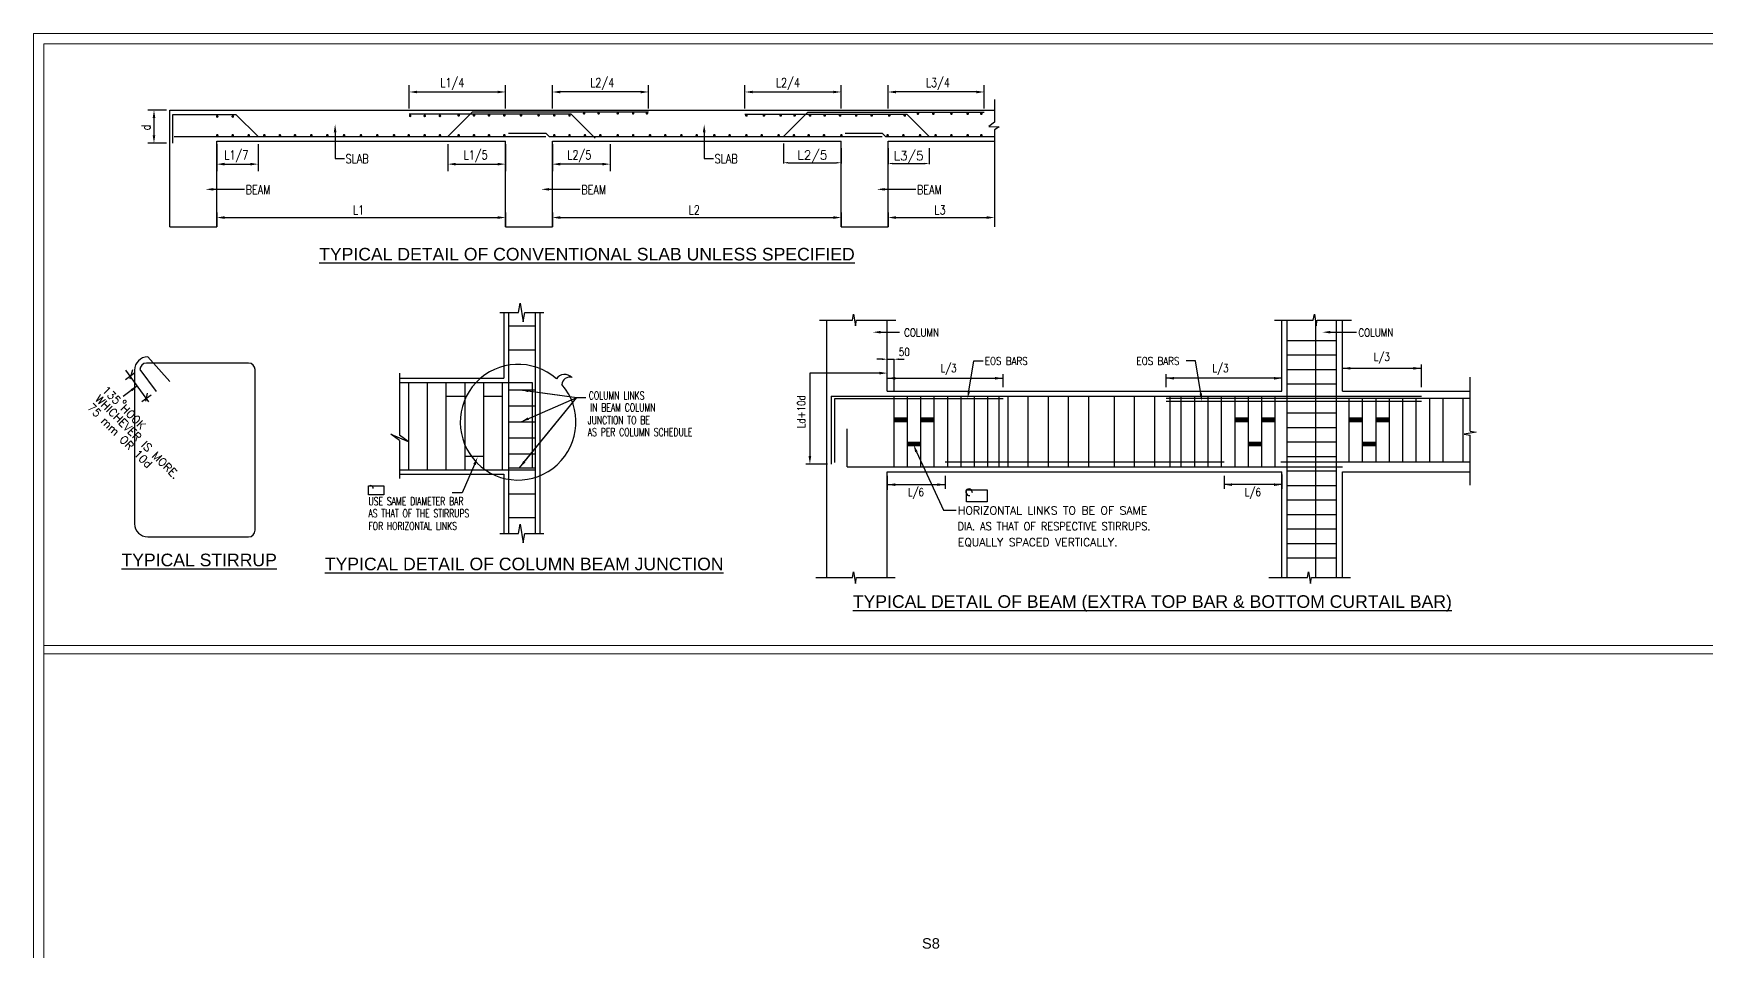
# Model space of a CAD drawing. Header units: millimetres. Extents: x 4072749 to 4289992, y -2929799 to -2870333.
# Drawn here: x 4072749 to 4112615, y -2892287 to -2870398 of the extents above; entities that cross this region are included whole.
import ezdxf

# ---------------------------------------------------------------- set-up
doc = ezdxf.new("R2010")
doc.units = ezdxf.units.MM
doc.header["$MEASUREMENT"] = 0
for name, color, linetype in [('JW_  DIMENSION', 253, 'Continuous'), ('JW_  SECTION', 4, 'Continuous'), ('JW_  SLAB NO', 1, 'Continuous'), ('JW_  STEEL', 211, 'Continuous'), ('JW_  TEXT', 7, 'Continuous')]:
    doc.layers.add(name, color=color, linetype=linetype)
doc.layers.add('JW_  TEMPLATE', color=7, linetype='Continuous', lineweight=0)
doc.styles.add('new4', font='micross.ttf')
doc.styles.add('ROMANS', font='simplex.shx', dxfattribs={"height": 200})
doc.styles.add('RSM2', font='simplex.shx', dxfattribs={"width": 0.8, "height": 200})
doc.styles.add('SC-BBS1', font='sanss___.ttf')

# ---------------------------------------------------------------- blocks, each defined once
blk = doc.blocks.new('T25')
at = {"layer": 'JW_  DIMENSION', "color": 1}
for p, q in [((635811, 285153), (636177, 284647)), ((635811, 285153), (636177, 284647)), ((635811, 285005), (635959, 285113)), ((635811, 285005), (635959, 285113)), ((635922, 285159), (635880, 285011)), ((635922, 285159), (635880, 285011)), ((635984, 284893), (635772, 284731)), ((635984, 284893), (635772, 284731)), ((636072, 284651), (636221, 284759)), ((636072, 284651), (636221, 284759)), ((636153, 284787), (636131, 284658)), ((636153, 284787), (636131, 284658))]:
    blk.add_line(p, q, dxfattribs=at)
blk.add_solid([(635919, 284817), (635893, 284850), (636005, 284909)], dxfattribs=at)
blk.add_solid([(635919, 284817), (635893, 284850), (636005, 284909)], dxfattribs=at)
at = {"layer": 'JW_  STEEL'}
for p, q in [((637766, 285264), (636145, 285264)), ((637766, 285264), (636145, 285264)), ((636164, 285362), (636517, 284974)), ((636164, 285362), (636517, 284974)), ((635956, 285154), (635956, 282710)), ((636041, 285160), (636300, 284814)), ((636041, 285160), (636300, 284814)), ((637870, 282606), (637870, 285160)), ((637870, 282606), (637870, 285160)), ((636164, 282502), (637766, 282502)), ((636164, 282502), (637766, 282502))]:
    blk.add_line(p, q, dxfattribs=at)
for centre, radius, start, end in [((636164, 285154), 208, 90, 180), ((636164, 285154), 208, 90, 180), ((636145, 285160), 104, 90, 180), ((636145, 285160), 104, 90, 180), ((637766, 285160), 104, 0, 90), ((637766, 285160), 104, 0, 90), ((636164, 282710), 208, 180, 270), ((637766, 282606), 104, 270, 0), ((637766, 282606), 104, 270, 0)]:
    blk.add_arc(centre, radius, start, end, dxfattribs=at)
at = {"layer": 'JW_  DIMENSION', "color": 7, "style": 'RSM2'}
blk.add_text('o', height=76.3, rotation=315, dxfattribs=at).set_placement((635756, 284655))
at = {"layer": 'JW_  TEXT', "color": 7, "style": 'RSM2'}
for s, height, p in [('WHICHEVER IS MORE.', 127.11, (635318, 284682)), ('WHICHEVER IS MORE.', 127.11, (635318, 284682)), ('135 HOOK', 127.1, (635429, 284825)), ('75 mm OR 10d', 127.11, (635195, 284547)), ('75 mm OR 10d', 127.11, (635195, 284547))]:
    blk.add_text(s, height=height, rotation=315, dxfattribs=at).set_placement(p)
at = {"layer": 'JW_  TEXT', "style": 'new4'}
blk.add_text('%%UTYPICAL STIRRUP', height=200, dxfattribs=at).set_placement((635747, 282035))
blk = doc.blocks.new('T49')
at = {"layer": 'JW_  SECTION'}
for p, q in [((642187, 286130), (642213, 286276)), ((642187, 286130), (642213, 286276)), ((642213, 286276), (642259, 285983)), ((642213, 286276), (642259, 285983)), ((641887, 286130), (642187, 286130)), ((641887, 286130), (642187, 286130)), ((641954, 286128), (641954, 285087)), ((641954, 286128), (641954, 285087)), ((642259, 285983), (642285, 286130)), ((642259, 285983), (642285, 286130)), ((642285, 286130), (642586, 286130)), ((642285, 286130), (642586, 286130)), ((642526, 286128), (642526, 285087)), ((642526, 286128), (642526, 285087)), ((640295, 285087), (641954, 285087)), ((640295, 285087), (641954, 285087)), ((640296, 285165), (640296, 284180)), ((640296, 285165), (640296, 284180)), ((642526, 285087), (642526, 282619)), ((642526, 285087), (642526, 282619)), ((640160, 284197), (640432, 284079)), ((640296, 284097), (640160, 284197)), ((640160, 284197), (640432, 284079)), ((640432, 284079), (640296, 284180)), ((640296, 284097), (640296, 283493)), ((640296, 284097), (640296, 283493)), ((640295, 283562), (641954, 283562)), ((640295, 283562), (641954, 283562)), ((641954, 283562), (641954, 282619)), ((641954, 283562), (641954, 282619)), ((641887, 282617), (642187, 282617)), ((641887, 282617), (642187, 282617)), ((642187, 282617), (642213, 282764)), ((642187, 282617), (642213, 282764)), ((642213, 282764), (642259, 282470)), ((642213, 282764), (642259, 282470)), ((642259, 282470), (642285, 282617)), ((642259, 282470), (642285, 282617)), ((642285, 282617), (642586, 282617)), ((642285, 282617), (642586, 282617))]:
    blk.add_line(p, q, dxfattribs=at)
at = {"layer": 'JW_  STEEL', "linetype": 'Continuous'}
for p, q in [((642033, 282619), (642033, 286128)), ((642455, 282619), (642455, 286128)), ((640296, 285017), (642401, 285017)), ((642401, 285017), (642401, 283672)), ((640296, 283629), (642438, 283629))]:
    blk.add_line(p, q, dxfattribs=at)
at = {"layer": 'JW_  STEEL'}
for p, q in [((642033, 285917), (642455, 285917)), ((642033, 285536), (642455, 285536)), ((640439, 285017), (640439, 283629)), ((640439, 285017), (640439, 283629)), ((640735, 285017), (640735, 283629)), ((640735, 285017), (640735, 283629)), ((641030, 285017), (641030, 283629)), ((641030, 285017), (641030, 283629)), ((641334, 285017), (641334, 283629)), ((641334, 285017), (641334, 283629)), ((641629, 285017), (641629, 283629)), ((641629, 285017), (641629, 283629)), ((641924, 285017), (641924, 283629)), ((641030, 284798), (641334, 284798)), ((641629, 284798), (641924, 284798)), ((642033, 284901), (642455, 284901)), ((642033, 284647), (642455, 284647)), ((642033, 284392), (642455, 284392)), ((642033, 284138), (642455, 284138)), ((641334, 283848), (641629, 283848)), ((642033, 283884), (642455, 283884)), ((642033, 283662), (642455, 283662)), ((642033, 283249), (642455, 283249)), ((642033, 282868), (642455, 282868))]:
    blk.add_line(p, q, dxfattribs=at)
at = {"layer": 'JW_  TEXT', "color": 1}
for p, q in [((642201, 283662), (643111, 284776)), ((642214, 284901), (643111, 284776)), ((642227, 284393), (643111, 284776)), ((643111, 284776), (643255, 284776)), ((641486, 283713), (641293, 283261)), ((641486, 283713), (641293, 283261)), ((641293, 283261), (641134, 283261)), ((641293, 283261), (641134, 283261))]:
    blk.add_line(p, q, dxfattribs=at)
for points in [[(642280, 283759), (643111, 284776)], [(642340, 284883), (643111, 284776)]]:
    blk.add_lwpolyline(points, dxfattribs=at)
at = {"layer": 'JW_  TEXT'}
blk.add_lwpolyline([(639802, 283376), (640046, 283376), (640046, 283231), (639802, 283231)], close=True, dxfattribs=at)
for centre, radius, start, end in [((642179, 284385), 919, 48.4978, 40.6789), ((642179, 284385), 919, 48.4978, 40.6789), ((642920, 284985), 159, 43.6201, 146.3099), ((642920, 284985), 159, 43.6201, 146.3099), ((642996, 284981), 120, 70.7506, 178.7771), ((642996, 284981), 120, 70.7506, 178.7771), ((639834, 283335), 42.7, 353.4283, 141.9897)]:
    blk.add_arc(centre, radius, start, end, dxfattribs=at)
at = {"layer": 'JW_  TEXT', "color": 1}
for points in [[(642337, 284863), (642216, 284901), (642343, 284904)], [(642350, 284423), (642227, 284393), (642333, 284462)], [(641467, 283721), (641506, 283705), (641536, 283830)], [(641467, 283721), (641506, 283705), (641536, 283830)], [(642297, 283746), (642201, 283662), (642264, 283772)]]:
    blk.add_solid(points, dxfattribs=at)
at = {"layer": 'JW_  TEXT', "style": 'RSM2', "width": 0.7}
for s, p in [('COLUMN LINKS', (643303, 284745)), ('IN BEAM COLUMN', (643325, 284555)), ('JUNCTION TO BE', (643286, 284354)), ('AS PER COLUMN SCHEDULE', (643286, 284164)), ('USE SAME DIAMETER BAR ', (639802, 283066)), ('AS THAT OF THE STIRRUPS ', (639802, 282874)), ('FOR HORIZONTAL LINKS', (639802, 282672))]:
    blk.add_text(s, height=127.07, dxfattribs=at).set_placement(p)
at = {"layer": 'JW_  TEXT', "style": 'new4'}
blk.add_text('%%UTYPICAL DETAIL OF COLUMN BEAM JUNCTION', height=200, dxfattribs=at).set_placement((639110, 282032))
blk = doc.blocks.new('T48')
at = {"layer": 'JW_  DIMENSION', "color": 1}
for p, q in [((637298, 273142), (637298, 273514)), ((638827, 273142), (638827, 273514)), ((639571, 273142), (639571, 273514)), ((641100, 273142), (641100, 273514)), ((642630, 273142), (642630, 273514)), ((644159, 273142), (644159, 273514)), ((644903, 273142), (644903, 273514)), ((646432, 273142), (646432, 273514)), ((637423, 273404), (638702, 273404)), ((640975, 273404), (639696, 273404)), ((642755, 273404), (644034, 273404)), ((646307, 273404), (645028, 273404)), ((633441, 273117), (633146, 273117)), ((633243, 272992), (633243, 272716)), ((633441, 272591), (633146, 272591)), ((634239, 272577), (634239, 272146)), ((634896, 272577), (634896, 272146)), ((637910, 272577), (637910, 272146)), ((638827, 272577), (638827, 272146)), ((639571, 272577), (639571, 272146)), ((640488, 272577), (640488, 272146)), ((643242, 272584), (643242, 272269)), ((644159, 272511), (644159, 272269)), ((644903, 272511), (644903, 272257)), ((645559, 272511), (645559, 272257)), ((646596, 272447), (646596, 271258)), ((634364, 272257), (634771, 272257)), ((638035, 272257), (638702, 272257)), ((640363, 272257), (639696, 272257)), ((643316, 272279), (644085, 272279)), ((644977, 272267), (645485, 272267)), ((634239, 271488), (634239, 271258)), ((634364, 271408), (638702, 271408)), ((638827, 271488), (638827, 271258)), ((639571, 271488), (639571, 271258)), ((639696, 271408), (644034, 271408)), ((644159, 271488), (644159, 271258)), ((644903, 271488), (644903, 271258)), ((645028, 271408), (646471, 271408))]:
    blk.add_line(p, q, dxfattribs=at)
for points in [[(636120, 272764), (636120, 272349), (636268, 272349)], [(641983, 272764), (641983, 272349), (642132, 272349)], [(634188, 271857), (634680, 271857)], [(639519, 271857), (640012, 271857)], [(644851, 271857), (645343, 271857)]]:
    blk.add_lwpolyline(points, dxfattribs=at)
for points in [[(637423, 273424), (637423, 273383), (637298, 273404)], [(638702, 273424), (638702, 273383), (638827, 273404)], [(639696, 273424), (639696, 273383), (639571, 273404)], [(640975, 273424), (640975, 273383), (641100, 273404)], [(642755, 273424), (642755, 273383), (642630, 273404)], [(644034, 273424), (644034, 273383), (644159, 273404)], [(645028, 273424), (645028, 273383), (644903, 273404)], [(646307, 273424), (646307, 273383), (646432, 273404)], [(633222, 272992), (633264, 272992), (633243, 273117)], [(633222, 272716), (633264, 272716), (633243, 272591)], [(636099, 272764), (636120, 272889), (636141, 272764)], [(641962, 272764), (641983, 272889), (642004, 272764)], [(634364, 272236), (634364, 272278), (634239, 272257)], [(634771, 272236), (634771, 272278), (634896, 272257)], [(638035, 272236), (638035, 272278), (637910, 272257)], [(638702, 272236), (638702, 272278), (638827, 272257)], [(639696, 272236), (639696, 272278), (639571, 272257)], [(640363, 272236), (640363, 272278), (640488, 272257)], [(643316, 272292), (643316, 272267), (643242, 272279)], [(644085, 272292), (644085, 272267), (644159, 272279)], [(644977, 272279), (644977, 272255), (644903, 272267)], [(645485, 272279), (645485, 272255), (645559, 272267)], [(634188, 271836), (634063, 271857), (634188, 271877)], [(639519, 271836), (639394, 271857), (639519, 271877)], [(644851, 271836), (644726, 271857), (644851, 271877)], [(634364, 271429), (634364, 271387), (634239, 271408)], [(638702, 271429), (638702, 271387), (638827, 271408)], [(639696, 271429), (639696, 271387), (639571, 271408)], [(644034, 271429), (644034, 271387), (644159, 271408)], [(645028, 271429), (645028, 271387), (644903, 271408)], [(646471, 271429), (646471, 271387), (646596, 271408)]]:
    blk.add_solid(points, dxfattribs=at)
at = {"layer": 'JW_  SECTION'}
for p, q in [((646596, 273285), (646596, 272922)), ((633495, 273117), (646596, 273117)), ((633495, 271258), (633495, 273117)), ((646596, 272922), (646507, 272856)), ((646507, 272856), (646670, 272850)), ((646670, 272850), (646596, 272800)), ((646596, 272800), (646596, 272447)), ((634239, 271258), (634239, 272621)), ((634239, 272621), (638827, 272621)), ((638827, 271258), (638827, 272621)), ((639571, 271258), (639571, 272621)), ((639571, 272621), (644159, 272621)), ((644159, 271258), (644159, 272621)), ((644903, 271258), (644903, 272621)), ((644903, 272621), (646596, 272621)), ((633495, 271258), (634239, 271258)), ((638827, 271258), (639571, 271258)), ((644159, 271258), (644903, 271258))]:
    blk.add_line(p, q, dxfattribs=at)
at = {"layer": 'JW_  STEEL'}
for p, q in [((633542, 272591), (633542, 273047)), ((633542, 273047), (634542, 273047)), ((634896, 272694), (634542, 273047)), ((637298, 273054), (639867, 273054)), ((637910, 272694), (638303, 273086)), ((638303, 273086), (641100, 273086)), ((640251, 272671), (639867, 273054)), ((642630, 273051), (645202, 273051)), ((643242, 272694), (643630, 273081)), ((643630, 273081), (646432, 273081)), ((645559, 272694), (645202, 273051)), ((633561, 272694), (639465, 272694)), ((638876, 272747), (639465, 272747)), ((639518, 272694), (639465, 272747)), ((639518, 272694), (644808, 272694)), ((644221, 272747), (644810, 272747)), ((644863, 272694), (644810, 272747)), ((644863, 272694), (646596, 272694))]:
    blk.add_line(p, q, dxfattribs=at)
at = {"layer": 'JW_  STEEL', "const_width": 21}
for points in [[(634237, 273014, 1), (634258, 273014, 1)], [(634237, 273014, 1), (634258, 273014, 1)], [(634484, 273014, 1), (634505, 273014, 1)], [(634484, 273014, 1), (634505, 273014, 1)], [(637302, 273024, 1), (637323, 273024, 1)], [(637302, 273024, 1), (637323, 273024, 1)], [(637533, 273024, 1), (637554, 273024, 1)], [(637533, 273024, 1), (637554, 273024, 1)], [(637774, 273024, 1), (637795, 273024, 1)], [(637774, 273024, 1), (637795, 273024, 1)], [(638073, 273033, 1), (638094, 273033, 1)], [(638073, 273033, 1), (638094, 273033, 1)], [(638316, 273033, 1), (638337, 273033, 1)], [(638316, 273033, 1), (638337, 273033, 1)], [(638554, 273033, 1), (638575, 273033, 1)], [(638554, 273033, 1), (638575, 273033, 1)], [(638797, 273033, 1), (638818, 273033, 1)], [(638797, 273033, 1), (638818, 273033, 1)], [(639063, 273033, 1), (639084, 273033, 1)], [(639063, 273033, 1), (639084, 273033, 1)], [(639341, 273033, 1), (639362, 273033, 1)], [(639341, 273033, 1), (639362, 273033, 1)], [(639590, 273033, 1), (639611, 273033, 1)], [(639590, 273033, 1), (639611, 273033, 1)], [(639833, 273033, 1), (639854, 273033, 1)], [(639833, 273033, 1), (639854, 273033, 1)], [(640065, 273065, 1), (640086, 273065, 1)], [(640065, 273065, 1), (640086, 273065, 1)], [(640295, 273065, 1), (640316, 273065, 1)], [(640295, 273065, 1), (640316, 273065, 1)], [(640600, 273065, 1), (640621, 273065, 1)], [(640600, 273065, 1), (640621, 273065, 1)], [(640844, 273065, 1), (640865, 273065, 1)], [(640844, 273065, 1), (640865, 273065, 1)], [(641062, 273065, 1), (641083, 273065, 1)], [(641062, 273065, 1), (641083, 273065, 1)], [(642643, 273030, 1), (642664, 273030, 1)], [(642643, 273030, 1), (642664, 273030, 1)], [(642921, 273030, 1), (642942, 273030, 1)], [(642921, 273030, 1), (642942, 273030, 1)], [(643187, 273030, 1), (643208, 273030, 1)], [(643187, 273030, 1), (643208, 273030, 1)], [(643409, 273030, 1), (643430, 273030, 1)], [(643409, 273030, 1), (643430, 273030, 1)], [(643654, 273030, 1), (643675, 273030, 1)], [(643654, 273030, 1), (643675, 273030, 1)], [(643886, 273030, 1), (643907, 273030, 1)], [(643886, 273030, 1), (643907, 273030, 1)], [(644131, 273030, 1), (644152, 273030, 1)], [(644131, 273030, 1), (644152, 273030, 1)], [(644387, 273030, 1), (644408, 273030, 1)], [(644387, 273030, 1), (644408, 273030, 1)], [(644633, 273030, 1), (644654, 273030, 1)], [(644633, 273030, 1), (644654, 273030, 1)], [(644912, 273030, 1), (644933, 273030, 1)], [(644912, 273030, 1), (644933, 273030, 1)], [(645158, 273030, 1), (645179, 273030, 1)], [(645158, 273030, 1), (645179, 273030, 1)], [(645367, 273060, 1), (645388, 273060, 1)], [(645367, 273060, 1), (645388, 273060, 1)], [(645612, 273060, 1), (645633, 273060, 1)], [(645612, 273060, 1), (645633, 273060, 1)], [(645900, 273060, 1), (645921, 273060, 1)], [(645900, 273060, 1), (645921, 273060, 1)], [(646158, 273060, 1), (646179, 273060, 1)], [(646158, 273060, 1), (646179, 273060, 1)], [(646375, 273060, 1), (646396, 273060, 1)], [(646375, 273060, 1), (646396, 273060, 1)], [(634237, 272715, 1), (634258, 272715, 1)], [(634237, 272715, 1), (634258, 272715, 1)], [(634484, 272715, 1), (634505, 272715, 1)], [(634484, 272715, 1), (634505, 272715, 1)], [(634738, 272715, 1), (634759, 272715, 1)], [(634738, 272715, 1), (634759, 272715, 1)], [(634985, 272715, 1), (635006, 272715, 1)], [(634985, 272715, 1), (635006, 272715, 1)], [(635232, 272715, 1), (635253, 272715, 1)], [(635232, 272715, 1), (635253, 272715, 1)], [(635472, 272715, 1), (635493, 272715, 1)], [(635472, 272715, 1), (635493, 272715, 1)], [(635732, 272715, 1), (635753, 272715, 1)], [(635732, 272715, 1), (635753, 272715, 1)], [(635986, 272715, 1), (636007, 272715, 1)], [(635986, 272715, 1), (636007, 272715, 1)], [(636252, 272715, 1), (636273, 272715, 1)], [(636252, 272715, 1), (636273, 272715, 1)], [(636519, 272715, 1), (636540, 272715, 1)], [(636519, 272715, 1), (636540, 272715, 1)], [(636779, 272715, 1), (636800, 272715, 1)], [(636779, 272715, 1), (636800, 272715, 1)], [(637046, 272715, 1), (637067, 272715, 1)], [(637046, 272715, 1), (637067, 272715, 1)], [(637280, 272715, 1), (637301, 272715, 1)], [(637280, 272715, 1), (637301, 272715, 1)], [(637533, 272715, 1), (637554, 272715, 1)], [(637533, 272715, 1), (637554, 272715, 1)], [(637774, 272715, 1), (637795, 272715, 1)], [(637774, 272715, 1), (637795, 272715, 1)], [(638073, 272715, 1), (638094, 272715, 1)], [(638073, 272715, 1), (638094, 272715, 1)], [(638316, 272715, 1), (638337, 272715, 1)], [(638316, 272715, 1), (638337, 272715, 1)], [(638554, 272715, 1), (638575, 272715, 1)], [(638554, 272715, 1), (638575, 272715, 1)], [(638797, 272715, 1), (638818, 272715, 1)], [(638797, 272715, 1), (638818, 272715, 1)], [(639590, 272715, 1), (639611, 272715, 1)], [(639590, 272715, 1), (639611, 272715, 1)], [(639833, 272715, 1), (639854, 272715, 1)], [(639833, 272715, 1), (639854, 272715, 1)], [(640078, 272715, 1), (640099, 272715, 1)], [(640078, 272715, 1), (640099, 272715, 1)], [(640322, 272715, 1), (640343, 272715, 1)], [(640322, 272715, 1), (640343, 272715, 1)], [(640600, 272715, 1), (640621, 272715, 1)], [(640600, 272715, 1), (640621, 272715, 1)], [(640844, 272715, 1), (640865, 272715, 1)], [(640844, 272715, 1), (640865, 272715, 1)], [(641111, 272715, 1), (641132, 272715, 1)], [(641111, 272715, 1), (641132, 272715, 1)], [(641354, 272715, 1), (641375, 272715, 1)], [(641354, 272715, 1), (641375, 272715, 1)], [(641611, 272715, 1), (641632, 272715, 1)], [(641611, 272715, 1), (641632, 272715, 1)], [(641854, 272715, 1), (641875, 272715, 1)], [(641854, 272715, 1), (641875, 272715, 1)], [(642133, 272715, 1), (642154, 272715, 1)], [(642133, 272715, 1), (642154, 272715, 1)], [(642376, 272715, 1), (642397, 272715, 1)], [(642376, 272715, 1), (642397, 272715, 1)], [(642643, 272715, 1), (642664, 272715, 1)], [(642643, 272715, 1), (642664, 272715, 1)], [(642887, 272715, 1), (642908, 272715, 1)], [(642887, 272715, 1), (642908, 272715, 1)], [(643154, 272715, 1), (643175, 272715, 1)], [(643154, 272715, 1), (643175, 272715, 1)], [(643397, 272715, 1), (643418, 272715, 1)], [(643397, 272715, 1), (643418, 272715, 1)], [(643632, 272715, 1), (643653, 272715, 1)], [(643632, 272715, 1), (643653, 272715, 1)], [(643875, 272715, 1), (643896, 272715, 1)], [(643875, 272715, 1), (643896, 272715, 1)], [(644153, 272715, 1), (644174, 272715, 1)], [(644153, 272715, 1), (644174, 272715, 1)], [(644886, 272715, 1), (644907, 272715, 1)], [(644886, 272715, 1), (644907, 272715, 1)], [(645137, 272715, 1), (645158, 272715, 1)], [(645137, 272715, 1), (645158, 272715, 1)], [(645402, 272715, 1), (645423, 272715, 1)], [(645402, 272715, 1), (645423, 272715, 1)], [(645648, 272715, 1), (645669, 272715, 1)], [(645648, 272715, 1), (645669, 272715, 1)], [(645900, 272715, 1), (645921, 272715, 1)], [(645900, 272715, 1), (645921, 272715, 1)], [(646158, 272715, 1), (646179, 272715, 1)], [(646158, 272715, 1), (646179, 272715, 1)], [(646375, 272715, 1), (646396, 272715, 1)], [(646375, 272715, 1), (646396, 272715, 1)]]:
    blk.add_lwpolyline(points, format="xyb", close=True, dxfattribs=at)
at = {"layer": 'JW_  TEXT', "style": 'ROMANS', "width": 0.8}
for s, p in [('L1/4', (637790, 273483)), ('L2/4', (640172, 273483)), ('L2/4', (643122, 273483)), ('L3/4', (645504, 273483)), ('L1/7', (634359, 272333)), ('SLAB', (636286, 272272)), ('L1/5', (638160, 272333)), ('L2/5', (639808, 272333)), ('SLAB', (642149, 272272)), ('BEAM', (634697, 271780)), ('BEAM', (640029, 271780)), ('BEAM', (645361, 271780)), ('L1', (636403, 271458)), ('L2', (641735, 271458)), ('L3', (645640, 271458))]:
    blk.add_text(s, height=141.2, dxfattribs=at).set_placement(p)
blk.add_text('d', height=141, rotation=90, dxfattribs=at).set_placement((633186, 272793))
at = {"layer": 'JW_  TEXT', "style": 'new4'}
blk.add_text('%%UTYPICAL DETAIL OF CONVENTIONAL SLAB UNLESS SPECIFIED', height=200, dxfattribs=at).set_placement((635867, 270726))
at = {"layer": 'JW_  TEXT', "char_height": 141.2, "attachment_point": 5, "style": 'ROMANS'}
for s, insert in [('\\A1;L2/5', (643701, 272379)), ('\\A1;L3/5', (645231, 272367))]:
    blk.add_mtext(s, dxfattribs=dict(at, insert=insert))
blk = doc.blocks.new('T57')
at = {"layer": 'JW_  DIMENSION', "color": 1, "linetype": 'ByBlock'}
for p, q in [((84885, 167064), (84802, 167064)), ((84967, 167064), (85074, 167064)), ((84967, 166555), (84967, 167064)), ((85074, 166555), (85074, 167064)), ((85156, 167064), (85238, 167064))]:
    blk.add_line(p, q, dxfattribs=at)
at = {"layer": 'JW_  DIMENSION', "color": 1, "linetype": 'Continuous'}
for p, q in [((92197, 166619), (92197, 166982)), ((92197, 166919), (93451, 166919)), ((93451, 166619), (93451, 166982)), ((84967, 166761), (86807, 166761)), ((86807, 166619), (86807, 166824)), ((89398, 166619), (89398, 166824)), ((91237, 166761), (89398, 166761)), ((84967, 165070), (85886, 165070)), ((85886, 165212), (85886, 165006)), ((90318, 165212), (90318, 165006)), ((91237, 165070), (90318, 165070))]:
    blk.add_line(p, q, dxfattribs=at)
at = {"layer": 'JW_  DIMENSION', "color": 1}
for p, q in [((83738, 166843), (83738, 165523)), ((84841, 166843), (83738, 166843)), ((91237, 166555), (91237, 166810)), ((84015, 165396), (83675, 165396)), ((84967, 165211), (84967, 164986)), ((91237, 165230), (91237, 165006))]:
    blk.add_line(p, q, dxfattribs=at)
at = {"layer": 'JW_  DIMENSION', "color": 1, "linetype": 'Continuous'}
for points in [[(84864, 167493), (85163, 167493)], [(86262, 166555), (86340, 167037), (86488, 167037)], [(89948, 166519), (89865, 167037), (89716, 167037)]]:
    blk.add_lwpolyline(points, dxfattribs=at)
at = {"layer": 'JW_  DIMENSION', "color": 1}
for points in [[(92006, 167493), (92422, 167493)], [(85431, 165591), (85861, 164666), (86059, 164666)]]:
    blk.add_lwpolyline(points, dxfattribs=at)
at = {"layer": 'JW_  DIMENSION', "color": 1, "linetype": 'Continuous'}
for points in [[(84738, 167493), (84864, 167514), (84864, 167472)], [(92197, 166919), (92324, 166898), (92324, 166940)], [(93451, 166919), (93325, 166898), (93325, 166940)], [(84967, 166761), (85093, 166740), (85093, 166782)], [(86807, 166761), (86680, 166740), (86680, 166782)], [(89398, 166761), (89524, 166740), (89524, 166782)], [(91237, 166761), (91111, 166740), (91111, 166782)], [(86283, 166552), (86242, 166432), (86242, 166558)], [(89927, 166515), (89968, 166395), (89968, 166522)], [(84967, 165070), (85093, 165091), (85093, 165049)], [(85886, 165070), (85760, 165091), (85760, 165049)], [(90318, 165070), (90445, 165091), (90445, 165049)], [(91237, 165070), (91111, 165091), (91111, 165049)]]:
    blk.add_solid(points, dxfattribs=at)
at = {"layer": 'JW_  DIMENSION', "color": 1}
for points in [[(91880, 167493), (92006, 167472), (92006, 167514)], [(84967, 166843), (84841, 166864), (84841, 166822)], [(83738, 165396), (83717, 165523), (83759, 165523)]]:
    blk.add_solid(points, dxfattribs=at)
at = {"layer": 'JW_  DIMENSION', "color": 1, "linetype": 'ByBlock'}
for points in [[(84885, 167077), (84885, 167050), (84967, 167064)], [(85156, 167077), (85156, 167050), (85074, 167064)]]:
    blk.add_solid(points, dxfattribs=at)
at = {"layer": 'JW_  DIMENSION', "color": 1, "lineweight": 20}
blk.add_solid([(85385, 165707), (85410, 165586), (85451, 165595)], dxfattribs=at)
at = {"layer": 'JW_  SECTION'}
for p, q in [((84413, 167687), (84430, 167782)), ((84430, 167782), (84460, 167593)), ((91735, 167687), (91752, 167782)), ((91752, 167782), (91782, 167593)), ((83888, 167687), (84413, 167687)), ((84007, 165275), (84007, 167687)), ((84460, 167593), (84476, 167687)), ((84476, 167687), (85103, 167687)), ((84967, 166555), (84967, 167687)), ((91118, 167687), (91735, 167687)), ((91237, 166555), (91237, 167687)), ((91782, 167593), (91798, 167687)), ((91798, 167687), (92342, 167687)), ((92197, 166555), (92197, 167687)), ((94226, 165920), (94226, 166778)), ((84967, 166555), (91237, 166555)), ((92197, 166555), (94226, 166555)), ((94320, 165904), (94131, 165873)), ((94131, 165873), (94226, 165857)), ((94225, 165920), (94320, 165904)), ((94226, 165064), (94226, 165857)), ((84007, 163592), (84007, 165275)), ((84967, 165275), (91237, 165275)), ((84967, 163592), (84967, 165275)), ((91237, 163592), (91237, 165275)), ((92197, 163592), (92197, 165275)), ((92197, 165275), (94226, 165275)), ((83833, 163592), (84413, 163592)), ((84413, 163592), (84430, 163686)), ((84430, 163686), (84460, 163497)), ((84460, 163497), (84476, 163592)), ((84476, 163592), (85093, 163592)), ((91027, 163592), (91644, 163592)), ((91644, 163592), (91660, 163686)), ((91660, 163686), (91690, 163497)), ((91690, 163497), (91707, 163592)), ((91707, 163592), (92323, 163592))]:
    blk.add_line(p, q, dxfattribs=at)
at = {"layer": 'JW_  STEEL'}
for p, q in [((91314, 167687), (91314, 163592)), ((91768, 167681), (91768, 163592)), ((92098, 167687), (92098, 163592)), ((84078, 166476), (93451, 166475)), ((84078, 166476), (84078, 165396)), ((86807, 166432), (84131, 166432)), ((84131, 166432), (84131, 165423)), ((89398, 166445), (94226, 166445)), ((89398, 166395), (93451, 166395)), ((84332, 165355), (84332, 165956)), ((84332, 165355), (92197, 165355)), ((85886, 165435), (90318, 165435)), ((91219, 165435), (94226, 165435))]:
    blk.add_line(p, q, dxfattribs=at)
at = {"layer": 'JW_  STEEL', "color": 8, "lineweight": -3}
for p, q in [((91314, 167362), (92098, 167362)), ((91314, 167131), (92098, 167131)), ((91314, 166901), (92098, 166901)), ((91314, 166671), (92098, 166671)), ((85074, 165355), (85074, 166475)), ((85287, 165355), (85287, 166475)), ((85500, 165355), (85500, 166475)), ((85714, 165355), (85714, 166475)), ((85927, 165355), (85927, 166475)), ((86140, 165355), (86140, 166475)), ((86354, 165355), (86354, 166475)), ((86567, 165355), (86567, 166475)), ((86744, 165355), (86744, 166475)), ((86887, 165355), (86887, 166475)), ((87207, 165355), (87207, 166475)), ((87527, 165355), (87527, 166475)), ((87847, 165355), (87847, 166475)), ((88167, 165355), (88167, 166475)), ((88576, 165355), (88576, 166475)), ((88896, 165355), (88896, 166475)), ((89216, 165355), (89216, 166475)), ((89460, 165355), (89460, 166475)), ((89637, 165355), (89637, 166475)), ((89851, 165355), (89851, 166475)), ((90064, 165355), (90064, 166475)), ((90277, 165355), (90277, 166475)), ((90491, 165355), (90491, 166475)), ((90704, 165355), (90704, 166475)), ((90917, 165355), (90917, 166475)), ((91131, 165355), (91131, 166475)), ((92304, 165435), (92304, 166445)), ((92517, 165435), (92517, 166445)), ((92731, 165435), (92731, 166445)), ((92944, 165435), (92944, 166445)), ((93157, 165435), (93157, 166445)), ((93371, 165435), (93371, 166445)), ((93584, 165435), (93584, 166445)), ((93797, 165435), (93797, 166445)), ((94117, 165435), (94117, 166445)), ((91314, 166210), (92098, 166210)), ((91314, 165979), (92098, 165979)), ((91314, 165749), (92098, 165749)), ((91314, 165518), (92098, 165518)), ((91314, 165518), (91852, 165518)), ((91314, 165288), (92098, 165288)), ((91314, 165058), (92098, 165058)), ((91314, 164827), (92098, 164827)), ((91314, 164597), (92098, 164597)), ((91314, 164366), (92098, 164366)), ((91314, 164136), (92098, 164136)), ((91314, 163906), (92098, 163906))]:
    blk.add_line(p, q, dxfattribs=at)
at = {"layer": 'JW_  STEEL', "color": 8, "lineweight": -3, "const_width": 79}
for points in [[(85074, 166100), (85287, 166100)], [(85500, 166100), (85714, 166100)], [(90704, 166100), (90491, 166100)], [(91131, 166100), (90918, 166100)], [(92304, 166100), (92517, 166100)], [(92731, 166100), (92944, 166100)], [(85288, 165716), (85500, 165716)], [(90917, 165716), (90704, 165716)], [(92517, 165716), (92731, 165716)]]:
    blk.add_lwpolyline(points, dxfattribs=at)
at = {"layer": 'JW_  TEXT', "elevation": 0}
blk.add_lwpolyline([(86227, 164989), (86555, 164989), (86555, 164795), (86227, 164795)], close=True, dxfattribs=at)
at = {"layer": 'JW_  TEXT'}
for centre, start, end in [((86272, 164954, 0), 128.0101, 276.5715), ((86262, 164944, 0), 353.4287, 141.9901)]:
    blk.add_arc(centre, 57.3, start, end, dxfattribs=at)
at = {"layer": 'JW_  DIMENSION', "color": 1, "insert": (85151, 167242), "char_height": 126.4, "attachment_point": 1, "style": 'RSM2'}
blk.add_mtext('\\A1;50', dxfattribs=at)
at = {"layer": 'JW_  TEXT', "color": 7, "linetype": 'Continuous', "style": 'RSM2'}
for s, height, width, p in [('COLUMN', 126.4, 0.8, (92451, 167423)), ('DIA. AS THAT OF RESPECTIVE STIRRUPS.', 126.43, 0.9, (86085, 164346))]:
    blk.add_text(s, height=height, dxfattribs=dict(at, width=width)).set_placement(p)
at = {"layer": 'JW_  TEXT', "color": 7, "style": 'RSM2', "width": 0.8}
for p in [(86517, 166972), (88927, 166972)]:
    blk.add_text('EOS BARS', height=126.4, dxfattribs=at).set_placement(p)
at = {"layer": 'JW_  TEXT', "color": 7, "linetype": 'Continuous', "style": 'RSM2'}
for s, p in [('HORIZONTAL LINKS TO BE OF SAME   ', (86089, 164596)), ('EQUALLY SPACED VERTICALLY.', (86088, 164092))]:
    blk.add_text(s, height=126.43, dxfattribs=at).set_placement(p)
at = {"layer": 'JW_  TEXT', "style": 'new4'}
blk.add_text('%%UTYPICAL DETAIL OF BEAM (EXTRA TOP BAR & BOTTOM CURTAIL BAR)', height=200, dxfattribs=at).set_placement((84420, 163112))
at = {"layer": 'JW_  TEXT', "color": 7, "linetype": 'Continuous', "char_height": 126.4, "style": 'RSM2'}
for s, insert, attachment_point in [('\\A1;COLUMN', (85790, 167550), 3), ('L/3', (85942, 166901), 5), ('L/3', (90262, 166901), 5), ('L/6', (85423, 164930), 5), ('L/6', (90775, 164930), 5)]:
    blk.add_mtext(s, dxfattribs=dict(at, insert=insert, attachment_point=attachment_point))
at = {"layer": 'JW_  TEXT', "color": 7, "insert": (92824, 167079), "char_height": 126.4, "attachment_point": 5, "style": 'RSM2'}
blk.add_mtext('L/3', dxfattribs=at)
at = {"layer": 'JW_  TEXT', "color": 7, "linetype": 'Continuous', "insert": (83601, 166228), "char_height": 126.4, "attachment_point": 5, "rotation": 90, "style": 'RSM2'}
blk.add_mtext('Ld+10d', dxfattribs=at)

msp = doc.modelspace()

# ---------------------------------------------------------------- linework, layer by layer
at = {"layer": 'JW_  TEMPLATE'}
for p, q in [((4133034.7, -2884990.1), (4072999.5, -2884990.1)), ((4133034.7, -2885191.1), (4072999.5, -2885191.1))]:
    msp.add_line(p, q, dxfattribs=at)
for points in [[(4072749.5, -2870397.9), (4072749.5, -2929799.4), (4192186.2, -2929799.4), (4192186.2, -2870397.9)], [(4072999.5, -2870647.9), (4072999.5, -2929549.4), (4191936.2, -2929549.4), (4191936.2, -2870647.9)]]:
    msp.add_lwpolyline(points, close=True, dxfattribs=at)

# ---------------------------------------------------------------- block references
at = {"layer": 'JW_  TEMPLATE', "xscale": 1.5, "yscale": 1.5, "zscale": 1.5}
for name, p in [('T48', (3125756.8, -3281899.5)), ('T49', (3121028.2, -3306244.5)), ('T57', (3965642.9, -3128760.4)), ('T25', (3121226.2, -3306153.2))]:
    msp.add_blockref(name, p, dxfattribs=at)

# ---------------------------------------------------------------- texts
at = {"layer": 'JW_  SLAB NO', "style": 'SC-BBS1'}
msp.add_text('S8', height=250, dxfattribs=at).set_placement((4093920.3, -2892218.3))

doc.saveas('drawing.dxf')
